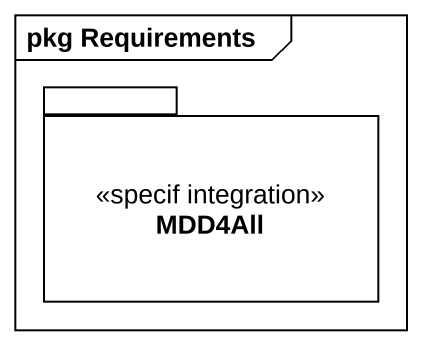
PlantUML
@startuml
mainframe pkg Requirements
package MDD4All <<specif integration>> {
}
@enduml
